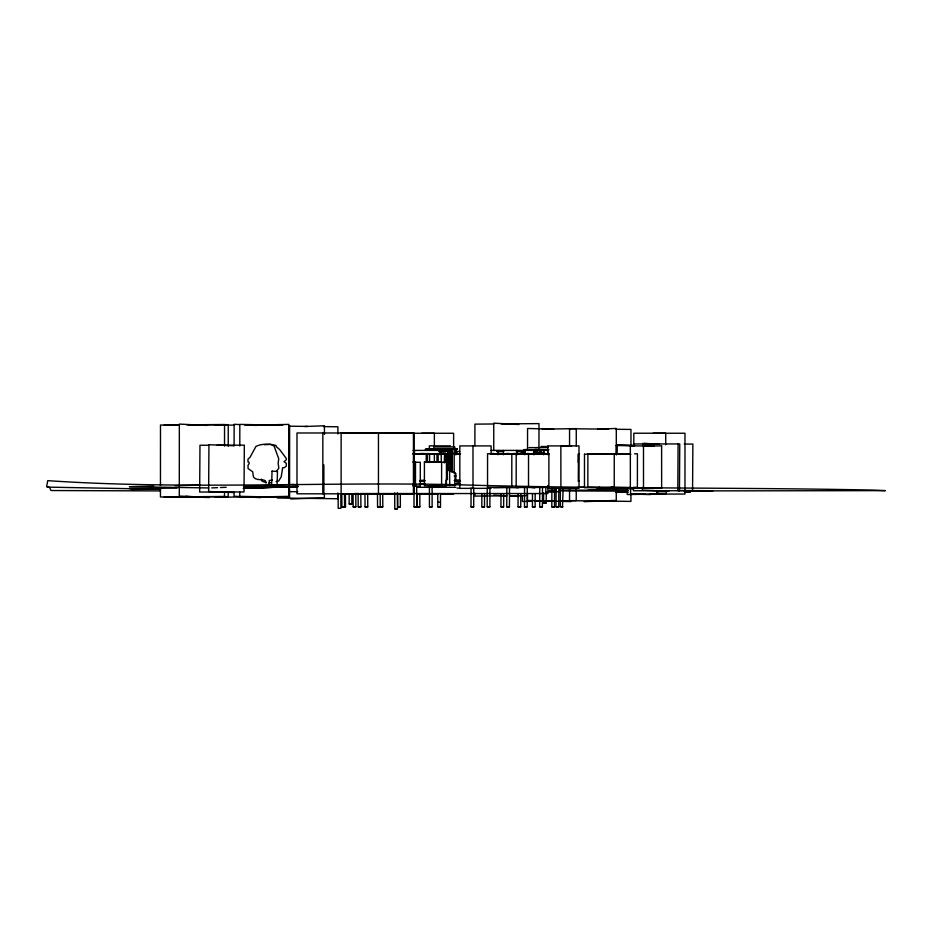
<?xml version="1.0" encoding="UTF-8"?>
<svg xmlns="http://www.w3.org/2000/svg" width="932" height="932" viewBox="0 0 932 932"><rect width="100%" height="100%" fill="white"/><g stroke="black" fill="none" stroke-linecap="round" stroke-linejoin="round"><path stroke-width="1.4" d="M160.455 488.368L160.444 497.001L224.507 496.476L224.507 492.154M160.455 485.49L160.49 425.05L179.41 424.887M224.53 446.102L224.542 424.514L186.691 424.829M228.212 492.282L228.212 496.593L204.912 496.791M228.235 446.23L228.247 424.643L188.94 424.969M234.083 491.921L234.072 496.243L240.666 496.593M234.107 445.869L234.118 424.281L239.384 424.561M239.78 492.026L239.78 496.337L289.572 497.408L289.584 488.776M239.804 445.974L239.815 424.386L282.699 425.307M289.584 484.454L289.619 425.446M323.87 464.858L323.858 493.82L322.822 493.797L322.845 432.972L323.882 433.007M324.383 493.412L324.383 497.723L290.772 499.004M324.418 434.405L324.429 425.773L304.811 426.518M337.862 492.993L337.862 498.748L277.293 497.991M337.897 433.986L337.897 426.786L323.474 426.611M378.45 493.809L378.462 432.984M434.359 446.277L434.359 433.24L421.718 433.263M453.616 447.744L453.616 433.263L402.461 433.252M474.877 493.214L474.877 496.092L506.903 495.824L493.727 495.137M474.901 445.729L474.912 424.142L493.844 423.978M493.75 450.517L493.762 423.175L518.809 424.503M522.374 495.719L522.374 501.474L532.288 501.311M527.524 493.238L527.512 500.437L543.484 500.868M527.547 450.063L527.559 428.475L553.69 429.186M538.964 448.071L538.976 423.606L501.125 423.92M569.534 489.16L569.534 500.67L630.929 501.393L630.929 494.205M569.557 445.985L569.568 428.72L608.643 429.174M576.232 489.055L576.232 500.577L559.223 500.857M576.256 445.88L576.267 428.615L542.249 429.186M616.262 490.314L616.262 500.379L584.201 501.684M616.285 454.338L616.297 428.429L597.598 429.186M627.224 490.337L627.224 494.531L656.99 494.077L656.99 491.281M630.603 489.813L630.603 494.007L650.466 494.589M630.964 445.275L630.976 429.442L615.621 429.256M633.818 446.265L633.818 433.229L684.985 433.252L684.973 494.065L649.441 494.053M665.728 444.809L665.728 433.229L653.076 433.252M414.484 454.746L414.484 450.401M439.916 454.746L439.916 450.401L413.027 450.401M441.558 454.408L441.57 451.507M483.021 506.857L481.832 506.833L481.844 493.785M481.902 506.833L484.512 506.845L484.535 493.797M487.226 487.984L487.18 506.833L488.776 506.857L489.871 506.845L489.917 487.995M472.233 506.857L471.01 506.845L471.068 487.984M473.771 487.995L473.689 506.857L470.986 506.833M503.688 493.797L503.641 506.845L502.057 506.857L500.95 506.833L500.985 493.785M509.524 486.551L509.443 506.845L506.752 506.833L506.833 487.984M520.79 493.797L520.732 506.857L519.054 506.857L518.029 506.833L518.087 493.774M454.979 485.048L445.286 484.745M498.049 454.746L498.072 450.401M503.35 454.746L503.373 450.401M517.027 454.746L517.05 450.401M522.106 454.408L522.118 451.507M527.279 486.551L527.186 506.857L524.483 506.833L524.565 487.972M524.728 454.746L524.751 450.401L533.85 450.401L533.826 454.746M535.189 493.809L535.119 506.857L533.36 506.845L532.417 506.822L532.487 493.774M534.362 454.408L534.385 451.507M534.735 453.861L534.758 449.597L548.971 449.783M535.749 453.861L535.772 449.597M536.226 453.861L536.25 449.597M537.484 453.872L537.508 449.608M539.36 453.884L539.383 449.62L540.327 449.632L541.48 449.655L541.445 453.919M542.494 488.007L542.389 506.857L540.665 506.845L539.675 506.822L539.791 487.972M540.304 453.896L540.327 449.632M543.636 454.746L543.659 450.401L547.806 450.401L547.783 454.746M544.754 502.954L543.566 502.93L543.624 492.783M543.647 502.93L546.175 502.965L546.315 492.818M456.855 454.35L456.866 451.449L459.639 451.461M543.775 454.408L543.799 451.507M553.025 506.845L551.802 506.822L551.907 487.972M554.61 488.007L554.482 506.857L551.779 506.822M558.827 489.451L558.711 506.857L557.126 506.845L556.02 506.822L556.136 489.417M560.412 489.417L560.283 506.822L561.169 506.833M562.474 506.857L563.114 489.451M578.306 462.482L578.364 453.954L579.494 453.942L578.446 453.919L578.306 479.537M616.39 454.944L616.46 445.018L634.342 445.752M616.821 489.277L616.798 492.119L628.389 492.213M617.054 453.837L617.112 445.321L634.506 445.461M633.445 487.914L633.434 490.756L679.451 490.733L679.754 443.947L633.737 443.958M642.428 487.366L642.404 490.209L668.815 491.281M642.696 446.253L642.719 443.422L659.227 444.098M677.797 490.675L678.1 443.888M455.597 485.048L445.286 484.698M444.296 462.959L444.576 454.245L420.623 453.465M523.854 453.966L523.994 449.597L526.79 449.725M265.771 482.834C266.925 477.522 255.531 481.937 253.376 476.602L252.712 471.802L248.063 468.528L248.04 465.313L249.194 463.542L248.949 462.144L248.005 461.934L247.982 459.161L250.056 457.251L255.985 446.37C262.172 443.422 269.674 443.818 276.093 445.496L276.093 446.533L279.612 449.504L286.252 458.393L286.264 459.884L283.992 461.643L286.287 463.286L286.322 466.117L284.481 467.596L282.629 467.771L281.243 476.765L278.68 481.005L276.082 481.553M543.927 453.907L539.127 453.593L543.438 453.278M454.653 485.828L455.317 472.873L446.812 469.157M268.905 484.279L269.173 482.531L270.886 482.625M446.661 471.709L449.492 467.037L449.748 485.747M276.303 471.534L278.831 468.179L278.144 463.216L278.738 458.812L274.136 446.172L270.897 444.343L264.42 444.715M599.521 487.191L597.121 488.834L633.003 488.834M438.739 451.507L448.502 450.797L440.021 450.797M525.66 453.406L521.396 453.488L525.625 453.616M272.33 479.957L269.197 480.504L269.732 486.842L267.402 486.923M523.504 453.488L524.203 453.5L520.604 453.5M429.722 449.375L425.272 449.294L432.518 449.061M443.119 453.476L444.972 453.593L420.821 453.849M417.128 493.797L417.152 506.845L419.854 506.833L419.819 493.785M358.121 493.809L358.191 506.857L359.962 506.845L360.894 506.822L360.824 493.774M495.708 453.709L514.79 453.884L510.713 453.802M498.573 453.709L503.268 453.849L492.725 453.814L502.628 453.826M590.492 490.011L592.892 489.731M524.483 506.833L527.186 506.857M437.772 493.599L437.784 506.845L439.485 506.857L440.498 506.833L440.487 493.599M518.029 506.833L520.697 506.857M377.483 493.797L377.542 506.857L379.231 506.857L380.244 506.833L380.186 493.774M445.403 449.096L455.946 448.979L455.958 454.665M493.925 453.465L490.535 453.733L501.381 454.245M364.971 493.809L365.053 506.857L366.765 506.845L367.756 506.822L367.686 493.774M455.946 448.979L456.866 449.026L448.047 449.061M517.109 453.674L525.077 453.779L514.546 453.768L547.224 453.931L535.982 453.814M517.365 453.628L524.378 453.721L513.369 453.814M394.725 492.853L394.772 508.814L396.38 508.814L397.475 508.802L397.428 492.842M380.105 506.857L382.784 506.833L382.726 493.774M459.313 453.581L460.35 453.744L454.455 453.698L460.478 453.779L455.795 453.768M511.272 453.733L516.142 453.465M454.746 449.306L456.75 449.224L455.515 449.096M454.781 480.865L455.981 480.539L454.21 480.504M456.75 453.569L447.884 453.488M413.983 486.539L414.018 506.845L415.194 506.822M415.521 506.857L416.697 506.833L416.674 486.527M429.419 486.539L429.442 506.845L430.631 506.822M430.957 506.857L432.133 506.833L432.099 486.527M533.885 453.639L542.727 453.744L532.172 453.709M397.638 493.797L397.684 506.857L399.199 506.857L400.364 506.833L400.317 493.774M456.89 453.465L455.503 453.511L456.459 453.581M547.771 453.814L545.907 453.802M530.017 449.678L525.601 449.585L547.818 449.748M518.646 454.245L525.764 453.931M530.04 453.733L536.215 453.465M419.854 506.833L417.221 506.857M539.675 506.822L541.049 506.833M211.75 487.902L217.529 487.657M220.406 487.529L226.185 487.296M243.485 486.562L293.964 484.43M532.417 506.822L535.119 506.857M425.481 449.702L434.021 449.364M690.565 490.908L885.4 490.64L872.83 490.092C734.416 487.191 595.932 488.985 457.565 484.733C320.946 481.634 184.245 489.836 47.753 480.656L46.6 486.772L49.804 487.553L50.701 490.232L51.749 490.535L160.502 490.919M349.127 493.785L349.197 503.944L351.877 503.909L351.818 493.762M351.783 503.909L349.197 503.944M440.941 453.709L446.579 453.488L447.465 479.642M534.106 454.187L543.461 453.837M546.129 453.733L549.03 453.628M243.357 488.345L280.87 486.958M285.192 486.807L298.182 486.329M349.71 493.82L296.982 493.809L296.993 432.984L413.447 433.007L413.435 493.82L341.799 493.82L341.893 506.857L344.584 506.822L344.502 493.774M243.415 488.391L298.357 486.481L284.027 486.702M440.312 502.301L437.784 502.301L438.459 502.313M500.962 506.833L502.173 506.822M503.525 506.857L502.418 506.857M506.763 506.833L507.94 506.822M509.35 506.857L508.255 506.857M493.622 454.245L511.819 453.663L511.796 487.18L493.599 487.762M412.736 461.992L415.486 461.899L415.474 485.677L412.725 485.758M428.708 462.319L441.617 461.911L441.605 485.677L428.697 486.096M243.823 488.182L297.11 486.609L284.19 486.784M353.077 493.809L353.17 506.857L354.416 506.833M355.779 493.774L355.861 506.822L354.603 506.845M415.625 453.814L413.086 453.884L415.823 453.802M416.255 453.931L427.217 453.802M428.569 453.802L432.611 453.802L414.029 453.919M345.423 493.774L345.516 506.822L342.988 506.833M425.773 453.826L418.596 453.872M543.17 453.488L543.624 453.511M419.889 480.539L424.386 480.504M244.895 425.353L288.792 424.398L288.745 496.348L240.607 497.397M153.733 486.166L129.315 486.702L208.861 487.937M175.274 485.688L199.693 485.153M422.72 453.872L414.158 453.942L414.169 462.482M426.239 462.47L426.227 453.942L438.157 453.872L438.168 462.4M525.66 453.639L517.272 453.651L524.378 453.721M533.384 453.709L541.562 453.872L529.842 453.802M536.075 453.942L528.514 453.802M421.567 480.912L423.734 480.889M455.503 453.511L457.577 453.476M160.537 488.822L131.727 489.382L160.444 489.277M445.624 449.084L456.866 449.026L449.958 449.108M535.119 501.265L556.381 500.903M546.175 502.965L545.057 502.942M533.861 453.5L542.389 453.604L533.756 453.488M607.652 454.245L630.23 453.896M634.541 453.826L637.418 453.779L637.395 487.308L633.084 487.366M252.514 487.191L266.843 486.97M607.629 487.762L630.218 487.413M338.106 493.809L338.211 508.301L340.914 508.266L340.809 493.762M129.595 488.706L176.987 488.065M252.595 487.238L271.259 486.97M519.112 453.942L522.747 453.872M343.663 506.857L341.904 506.857M344.689 506.833L345.516 506.822M440.661 453.604L444.611 453.558L443.958 453.546M164.195 425.167L178.746 425.05M215.269 425.248L234.2 425.097M279.32 424.712L247.295 424.98L256.521 425.47M448.443 449.119L452.789 449.073L448.525 449.108M454.233 449.247L456.75 449.224L454.385 449.236M457.519 453.814L459.313 453.802M522.736 453.488L521.512 453.488M164.149 497.129L201.999 496.814M215.222 497.199L241.435 496.989M248.716 496.931L279.285 496.674M509.816 495.801L525.834 495.673M378.905 506.822L382.784 506.833M378.881 506.857L377.588 506.857M424.771 480.481L420.542 480.493M430.106 449.026L456.866 449.026L454.175 448.956L454.199 473.398M438.914 453.721L441.686 453.709M398.849 506.857L397.684 506.857M399.199 506.822L400.364 506.833M396.228 508.79L397.451 508.79M396.018 508.825L394.795 508.814M684.286 444.075L692.872 444.063L692.558 490.849L683.971 490.861M208.558 445.24L199.972 445.251L199.658 492.049L244.021 491.968L244.335 445.181L217.144 445.228M616.064 445.554L634.669 445.519M441.197 449.049L448.432 449.038L448.385 470.543M534.537 449.608L543.566 449.678M413.016 453.826L415.369 453.826M431.05 453.814L441.232 453.802L441.244 462.33M531.951 453.814L547.026 453.861M615.761 492.341L627.201 492.317M684.636 492.294L690.356 492.282M421.695 494.088L434.347 494.065M653.064 494.077L665.716 494.042M556.031 506.822L557.254 506.833M558.699 506.857L557.476 506.845M362.699 433.252L399.35 433.24M450.331 445.857L429.361 445.857L429.384 450.214M571.642 445.904L560.866 445.904L560.889 488.345L571.665 488.345M654.264 445.915L643.488 445.915L643.511 488.356L654.287 488.368M541.026 446.51L547.969 446.51M528.992 447.616L548.435 447.616M491.082 450.401L523.842 450.401M524.565 451.065L524.634 451.694M496.593 451.507L503.863 451.507M516.34 451.507L524.937 451.507M441.255 453.476L446.277 453.593L446.277 462.167L445.95 453.558M491.234 453.802L493.797 453.802L490.349 453.942M503.49 453.779L494.123 453.768L496.313 453.814M502.057 453.872L490.791 453.872M509.431 453.942L517.493 453.954M524.623 454.035L521.454 453.721M419.621 480.959L425.05 480.959M419.435 483.626L425.039 483.626M455.725 483.626L460 483.626M445.414 484.92L454.979 484.978M445.414 485.106L454.711 485.106M265.014 486.9L269.22 486.9M416.627 487.308L430.642 487.308M431.982 487.308L455.853 487.308M577.758 487.308L584.865 487.308M457.099 488.088L458.824 488.088M491.129 488.345L459.849 488.368L459.825 445.915L491.106 445.904L491.106 454.385M561.938 490.593L628.028 490.605L559.235 490.465L628.215 490.523M546.967 491.735L552.105 491.735L547.981 491.618M553.422 491.735L560.004 491.735M656.396 493.343L658.866 493.343M354.3 493.541L358.832 493.541M360.183 493.541L430.642 493.541M432.04 493.541L547.888 493.541L547.888 488.554M656.745 493.331L666.229 493.331L666.229 490.5M633.807 494.053L645.177 494.053M362.676 494.077L365.495 494.077M368.315 494.077L378.194 494.065M397.929 494.065L382.423 494.065L398.663 494.077M402.438 494.065L413.808 494.077M416.651 494.077L428.021 494.077M432.285 494.077L437.97 494.077M440.813 494.077L453.604 494.088M362.012 433.229L400.026 433.263M426.157 449.259L430.409 449.271M533.209 453.5L543.298 453.581M518.926 453.581L525.298 453.569M460.408 480.481L455.457 480.761L460.152 480.889M362 494.053L378.299 494.065M428.429 449.166L434.219 449.189M533.593 453.593L539.069 453.604M506.297 453.849L510.13 453.861L509.548 453.802M527.617 453.849L529.924 453.861M678.543 490.64L713.05 490.721L678.717 490.523M524.926 453.581L522.468 453.569L525.054 453.593M289.153 491.653L297.751 491.7M532.929 453.651L543.799 453.802M460.35 453.744L454.455 453.698L460.478 453.779M483.312 506.822L484.5 506.845M538.801 453.465L540.094 453.476M543.857 453.663L541.108 453.639L543.88 453.488M532.871 453.768L540.071 453.744L533.162 453.674M497.793 453.651L503.513 453.698M514.546 453.768L521.64 453.826M494.123 453.768L501.416 453.896M562.951 506.857L562.171 506.857M472.442 506.822L473.666 506.845M488.415 506.857L487.308 506.845M488.636 506.822L489.859 506.845M367.756 506.822L365.099 506.857M538.941 453.465L535.329 453.488L541.841 453.488M454.21 475.972L455.981 475.996M541.014 506.857L542.389 506.857M360.894 506.822L358.249 506.857M456.866 449.026L449.946 448.944L449.981 471.697M540.467 453.569L543.775 453.639M543.076 453.849L533.186 453.709M503.699 453.826L497.513 453.663L504.037 453.686L498.783 453.604M288.873 426.18L307.618 426.413M540.28 453.581L541.818 453.616M413.179 453.779L415.427 453.814M553.247 506.833L554.47 506.857M561.961 506.845L561.134 506.833M518.623 454.21L487.564 453.756L487.541 487.273L518.611 487.727M413.808 462.202L420.309 462.295L420.297 486.073L413.796 485.968M561.868 506.833L562.509 506.845M353.17 506.857L355.861 506.822M534.758 449.597L539.943 449.678M535.003 453.488L535.807 453.5M525.427 453.535L520.417 453.511M541.108 453.639L544.346 453.663M533.419 453.511L534.118 453.523M538.207 453.686L539.908 453.721M521.955 453.884L523.073 453.896M47.614 487.121L130.818 488.706M432.052 506.833L429.442 506.845M416.616 506.833L414.018 506.845M498.119 453.849L497.385 453.826L501.206 453.826M553.538 491.77L556.381 491.84M588.302 489.813L596.096 490.011M546.397 500.95L571.083 501.614M611.043 453.721L630.894 454.303M607.734 454.292L587.882 453.709L587.859 487.226L607.711 487.809M539.71 453.826L542.319 453.896M526.312 453.872L528.327 453.931M611.019 487.238L630.871 487.82M440.498 506.833L437.784 506.845M644.373 443.469L659.507 444.098M233.699 445.729L208.943 444.715L208.64 491.502L233.396 492.515M616.145 491.805L627.154 492.259M430.036 448.956L445.554 449.667M534.537 453.488L536.156 453.569M505.016 453.849L506.822 453.931M206.764 425.458L179.34 424.083L179.294 496.045L205.657 497.432M509.536 495.964L518.763 496.453M248.576 497.012L260.436 497.63M185.631 496.302L209.362 497.56M506.752 453.465L519.637 454.245M527.046 453.465L535.597 454.245M534.828 454.373L528.526 453.581L528.514 487.098L534.817 487.89M427.45 453.465L429.035 453.733M544.766 453.465L548.668 454.245M266.424 482.683L262.09 481.192L261.356 479.095M542.762 453.488L543.659 454.397M446.055 480.073L446.137 485.828M454.816 449.865L454.804 446.964L433.834 446.964L433.846 449.865M547.713 454.397L547.713 445.915L578.993 445.892L579.017 488.333L547.736 488.356L547.736 485.525M472.978 445.904L473.002 488.356M455.795 448.968L455.678 454.688M455.818 473.409L455.83 480.528M452.311 448.944L452.335 471.976M451.298 448.956L451.321 471.976M447.884 448.944L447.908 470.543M445.414 448.956L445.414 451.799M443.481 448.944L443.481 451.799M441.022 448.933L441.034 451.775M436.957 453.896L436.968 462.423M434.347 453.919L434.359 462.447M429.582 453.942L429.605 462.482M427.415 453.954L427.427 462.482M545.826 488.554L545.826 493.541M534.619 453.884L534.327 451.065L533.954 454.548M458.824 479.77L458.824 483.929M457.099 479.794L457.099 483.941M448.432 450.797L448.502 464.882L447.884 464.252L447.884 451.426M341.135 432.984L341.124 493.797L414.111 493.844L414.123 433.031L341.135 432.984M424.421 461.981L424.398 485.747L446.428 486.073L446.451 462.295L424.421 461.981M516.2 454L516.177 487.518L548.878 487.413L548.89 453.896L516.2 454M584.492 454.233L584.469 487.751L614.235 487.296L614.258 453.768L584.492 454.233M272.051 471.126L271.585 486.399L277.025 486.714L277.491 471.452L272.051 471.126M661.615 445.904L630.335 445.927L630.358 488.368L661.638 488.356L661.615 445.904M579.296 480.959L578.224 480.959L579.296 480.959M556.357 490.453L549.193 490.442L556.381 490.442"/></g></svg>
